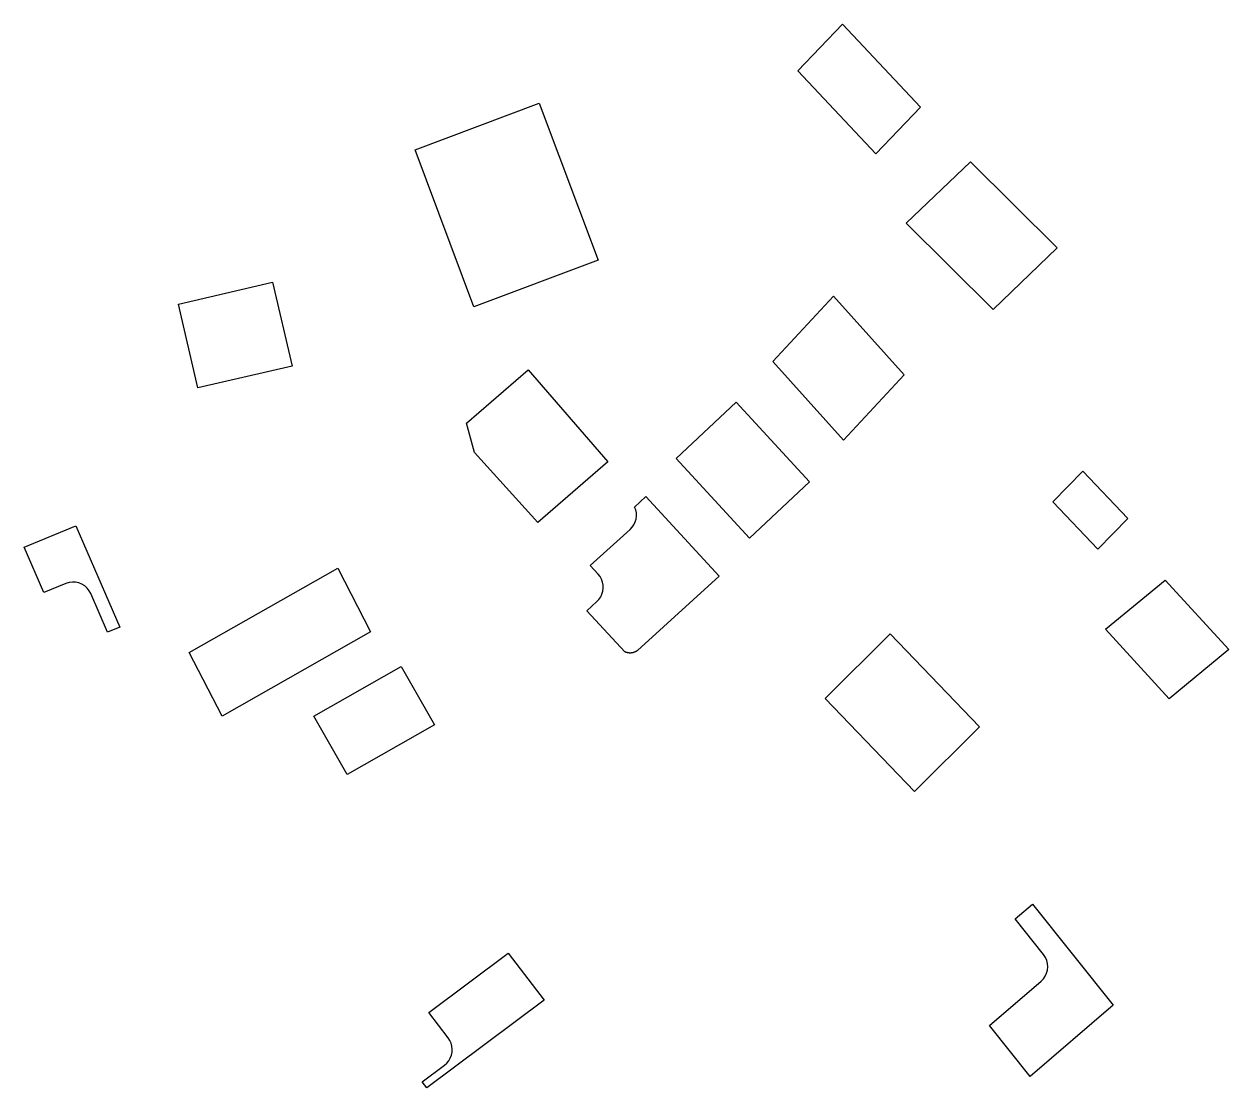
# Model space of a CAD drawing. Header units: metres. Extents: x 7513087 to 7513181, y 4691674.6 to 4691757.6.
import ezdxf

# ---------------------------------------------------------------- set-up
doc = ezdxf.new("R2010")
doc.units = ezdxf.units.M
doc.layers.add('OB_OFF', color=7, linetype='Continuous')

msp = doc.modelspace()

# ---------------------------------------------------------------- linework, layer by layer
at = {"layer": 'OB_OFF'}
for points in [[(7513156.891, 4691751.116), (7513153.421, 4691747.485), (7513147.337, 4691753.957), (7513150.807, 4691757.588), (7513156.891, 4691751.116)], [(7513131.751, 4691739.177), (7513122.062, 4691735.552), (7513117.481, 4691747.794), (7513127.17, 4691751.42), (7513131.751, 4691739.177)], [(7513167.571, 4691740.143), (7513162.567, 4691735.343), (7513155.787, 4691742.057), (7513160.791, 4691746.857), (7513167.571, 4691740.143)], [(7513107.888, 4691730.928), (7513100.552, 4691729.222), (7513099.035, 4691735.751), (7513106.371, 4691737.456), (7513107.888, 4691730.928)], [(7513155.63, 4691730.253), (7513150.89, 4691725.159), (7513145.386, 4691731.281), (7513150.127, 4691736.375), (7513155.63, 4691730.253)], [(7513132.526, 4691723.457), (7513127.05, 4691718.718), (7513122.114, 4691724.187), (7513121.489, 4691726.468), (7513126.309, 4691730.64), (7513132.526, 4691723.457)], [(7513148.234, 4691721.897), (7513143.564, 4691717.513), (7513137.859, 4691723.72), (7513142.529, 4691728.104), (7513148.234, 4691721.897)], [(7513173.06, 4691719.051), (7513170.724, 4691716.66), (7513167.232, 4691720.331), (7513169.568, 4691722.723), (7513173.06, 4691719.051)], [(7513134.301, 4691708.552), (7513134.269, 4691708.551), (7513134.236, 4691708.551), (7513134.205, 4691708.553), (7513134.174, 4691708.555), (7513134.142, 4691708.558), (7513134.111, 4691708.563), (7513134.079, 4691708.569), (7513134.048, 4691708.575), (7513134.018, 4691708.583), (7513133.987, 4691708.592), (7513133.958, 4691708.602), (7513133.927, 4691708.613), (7513133.897, 4691708.625), (7513133.868, 4691708.638), (7513133.838, 4691708.653), (7513130.874, 4691711.849), (7513131.664, 4691712.564), (7513131.827, 4691712.736), (7513131.96, 4691712.932), (7513132.061, 4691713.146), (7513132.127, 4691713.373), (7513132.156, 4691713.608), (7513132.148, 4691713.845), (7513132.103, 4691714.077), (7513132.022, 4691714.3), (7513131.907, 4691714.506), (7513131.761, 4691714.693), (7513131.139, 4691715.367), (7513134.257, 4691718.178), (7513134.422, 4691718.353), (7513134.557, 4691718.551), (7513134.658, 4691718.768), (7513134.724, 4691718.999), (7513134.752, 4691719.237), (7513134.741, 4691719.477), (7513134.692, 4691719.712), (7513134.607, 4691719.936), (7513135.492, 4691720.753), (7513141.191, 4691714.553), (7513134.841, 4691708.761), (7513134.827, 4691708.749), (7513134.802, 4691708.73), (7513134.776, 4691708.712), (7513134.749, 4691708.694), (7513134.723, 4691708.678), (7513134.695, 4691708.662), (7513134.666, 4691708.647), (7513134.638, 4691708.633), (7513134.608, 4691708.621), (7513134.579, 4691708.609), (7513134.549, 4691708.599), (7513134.519, 4691708.589), (7513134.488, 4691708.581), (7513134.457, 4691708.573), (7513134.427, 4691708.567), (7513134.395, 4691708.561), (7513134.364, 4691708.557), (7513134.332, 4691708.554), (7513134.301, 4691708.552)], [(7513091.025, 4691718.462), (7513094.466, 4691710.575), (7513093.508, 4691710.181), (7513092.197, 4691713.186), (7513092.074, 4691713.413), (7513091.914, 4691713.615), (7513091.721, 4691713.787), (7513091.502, 4691713.923), (7513091.263, 4691714.02), (7513091.011, 4691714.075), (7513090.754, 4691714.085), (7513090.498, 4691714.051), (7513090.252, 4691713.974), (7513088.534, 4691713.268), (7513086.991, 4691716.804), (7513091.025, 4691718.462)], [(7513114.003, 4691710.21), (7513102.426, 4691703.632), (7513099.872, 4691708.593), (7513111.449, 4691715.172), (7513114.003, 4691710.21)], [(7513180.954, 4691708.824), (7513176.306, 4691704.991), (7513171.326, 4691710.407), (7513175.975, 4691714.239), (7513180.954, 4691708.824)], [(7513161.497, 4691702.804), (7513156.436, 4691697.748), (7513149.477, 4691704.994), (7513154.537, 4691710.049), (7513161.497, 4691702.804)], [(7513119.011, 4691702.954), (7513112.193, 4691699.08), (7513109.582, 4691703.617), (7513116.4, 4691707.491), (7513119.011, 4691702.954)], [(7513171.927, 4691681.084), (7513165.449, 4691675.543), (7513162.284, 4691679.521), (7513166.303, 4691682.959), (7513166.482, 4691683.141), (7513166.628, 4691683.351), (7513166.736, 4691683.582), (7513166.803, 4691683.829), (7513166.827, 4691684.083), (7513166.808, 4691684.338), (7513166.746, 4691684.586), (7513166.643, 4691684.82), (7513166.501, 4691685.033), (7513164.286, 4691687.817), (7513165.645, 4691688.98), (7513171.927, 4691681.084)], [(7513127.563, 4691681.476), (7513118.407, 4691674.645), (7513118.037, 4691675.125), (7513119.78, 4691676.426), (7513119.958, 4691676.582), (7513120.11, 4691676.765), (7513120.231, 4691676.97), (7513120.318, 4691677.191), (7513120.369, 4691677.423), (7513120.383, 4691677.66), (7513120.359, 4691677.896), (7513120.298, 4691678.126), (7513120.201, 4691678.343), (7513120.072, 4691678.542), (7513118.549, 4691680.523), (7513124.742, 4691685.144), (7513127.563, 4691681.476)]]:
    msp.add_lwpolyline(points, close=True, dxfattribs=at)

doc.saveas('drawing.dxf')
